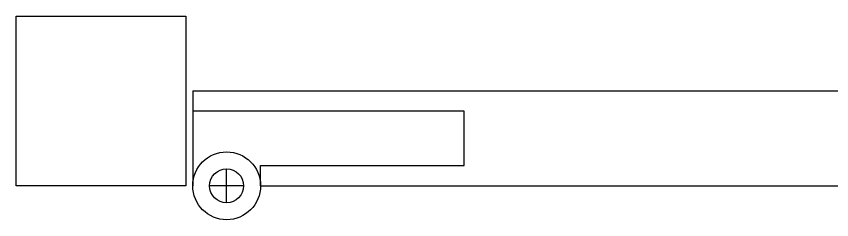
# Model space of a CAD drawing. Header units: millimetres. Extents: x 2115 to 2653, y 1301 to 1693.
# Drawn here: x 2153.6 to 2394, y 1632.7 to 1692.7 of the extents above; entities that cross this region are included whole.
import ezdxf

# ---------------------------------------------------------------- set-up
doc = ezdxf.new("R2010")
doc.units = ezdxf.units.MM

msp = doc.modelspace()

# ---------------------------------------------------------------- linework, layer by layer
for points in [[(2153.63, 1692.66), (2203.63, 1692.66), (2203.63, 1642.66), (2153.63, 1642.66), (2153.63, 1692.66)], [(2205.63, 1670.66), (2652.63, 1670.66)], [(2205.63, 1670.66), (2205.63, 1664.66)], [(2225.63, 1648.66), (2285.63, 1648.66), (2285.63, 1664.66), (2205.63, 1664.66), (2205.63, 1642.66)], [(2215.63, 1637.66), (2215.63, 1647.66)], [(2225.63, 1642.66), (2225.63, 1648.66)], [(2220.63, 1642.66), (2210.63, 1642.66)], [(2225.63, 1642.66), (2652.63, 1642.66)]]:
    msp.add_lwpolyline(points)
for radius in [10, 5]:
    msp.add_circle((2215.63, 1642.66), radius)

doc.saveas('drawing.dxf')
